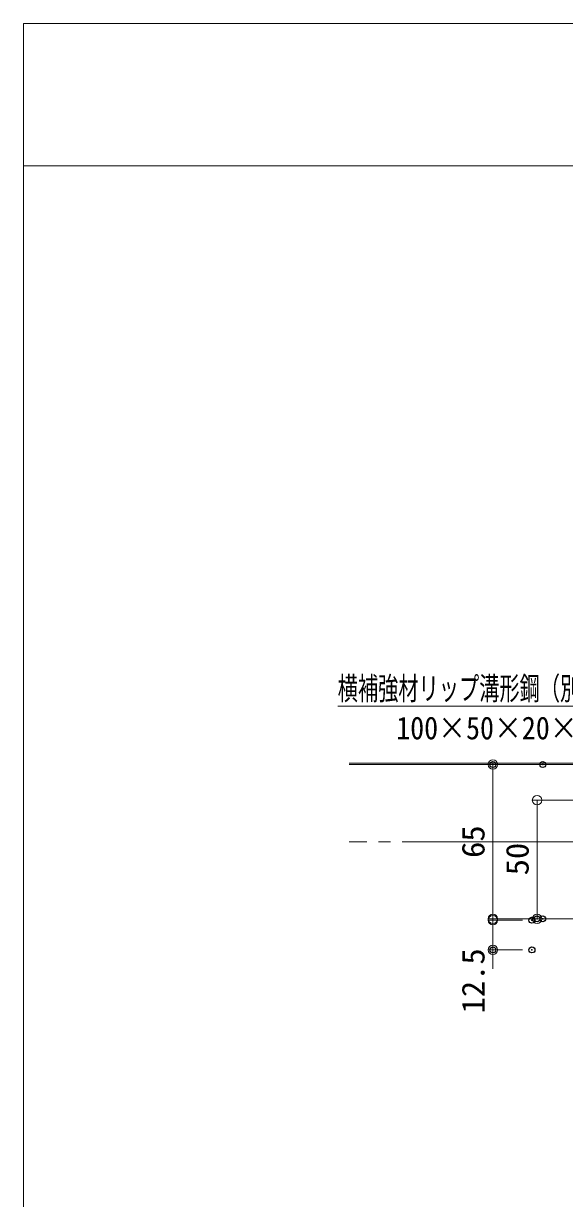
# Model space of a CAD drawing. Units: millimetres, scale not verified. Extents: x -800 to 804, y -551 to 557.
# Drawn here: x -799.9 to -571.9, y 61.8 to 557 of the extents above; entities that cross this region are included whole.
import ezdxf
from ezdxf.enums import TextEntityAlignment as Align

# ---------------------------------------------------------------- set-up
doc = ezdxf.new("R2010")
doc.units = ezdxf.units.MM
doc.header["$LTSCALE"] = 5
doc.header["$PDMODE"] = 32
doc.header["$PDSIZE"] = 2.5
doc.linetypes.add('LONG_CHAIN', pattern=[21, 18, -1, 1, -1])
for name, color, linetype, lineweight in [('0-1_zumenwaku', 6, 'Continuous', 9), ('0-8_6文字', 1, 'Continuous', 9), ('0-9_0', 4, 'Continuous', 9), ('0-D_中心線', 1, 'LONG_CHAIN', 9)]:
    doc.layers.add(name, color=color, linetype=linetype, lineweight=lineweight)
doc.layers.add('0-A_DEFPOINTS', color=1, linetype='Continuous')
doc.styles.add('ＭＳ ゴシック', font='')
doc.styles.get('ＭＳ ゴシック').set_extended_font_data('MS Gothic')

# ---------------------------------------------------------------- blocks, each defined once
blk = doc.blocks.new('_ORIGIN')
at = {"layer": '0-9_0', "color": 1}
blk.add_line((0, 0), (-5, 0), dxfattribs=at)
blk.add_circle((0, 0), 2.5, dxfattribs=at)
blk = doc.blocks.new('MLeader9')
at = {"layer": '0-8_6文字'}
blk.add_line((-554.941, 269.363), (-667.487, 269.363), dxfattribs=at)
at = {"layer": '0-8_6文字', "color": 2}
blk.add_line((-485.966, 229.696), (-489.415, 231.722), dxfattribs=at)
at = {"layer": '0-8_6文字'}
blk.add_lwpolyline([(-489.415, 231.722), (-553.501, 269.363), (-554.941, 269.363)], dxfattribs=at)
at = {"layer": '0-8_6文字', "color": 2}
blk.add_lwpolyline([(-489.077, 232.297), (-485.966, 229.696), (-489.753, 231.147)], dxfattribs=at)
at = {"layer": '0-8_6文字', "color": 2, "style": 'ＭＳ ゴシック'}
for s, width, p in [('横補強材リップ溝形鋼（別途）', 0.65, (-667.487, 269.112)), ('100×50×20×2.3', 0.9, (-642.834, 252.446))]:
    blk.add_text(s, height=9.604, dxfattribs=dict(at, width=width)).set_placement(p, align=Align.BOTTOM_LEFT)

msp = doc.modelspace()

# ---------------------------------------------------------------- linework, layer by layer
at = {"layer": '0-1_zumenwaku'}
msp.add_line((516.119, 496.974), (-799.881, 496.974), dxfattribs=at)
msp.add_lwpolyline([(-799.881, -551.026), (800.119, -551.026), (800.119, 556.974), (-799.881, 556.974)], close=True, dxfattribs=at)
at = {"layer": '0-8_6文字'}
for p, q in [((-585.081, 244.696), (-604.106, 244.696)), ((-602.106, 183.696), (-602.106, 240.696)), ((-517.995, 229.696), (-585.508, 229.696)), ((-583.508, 225.696), (-583.508, 183.696)), ((-602.106, 183.096), (-602.106, 187.096)), ((-585.081, 179.696), (-604.106, 179.696)), ((-589.661, 179.096), (-604.106, 179.096)), ((-602.106, 179.096), (-602.106, 166.596)), ((-545.695, 179.696), (-585.508, 179.696)), ((-589.661, 166.596), (-604.106, 166.596)), ((-602.106, 162.596), (-602.106, 158.596))]:
    msp.add_line(p, q, dxfattribs=at)
at = {"layer": '0-9_0', "color": 7}
for p, q in [((-662.718, 245.296), (-235.271, 245.296)), ((-662.718, 244.696), (-235.271, 244.696))]:
    msp.add_line(p, q, dxfattribs=at)
at = {"layer": '0-A_DEFPOINTS'}
for p in [(-602.106, 244.696), (-581.081, 244.696), (-585.661, 179.096), (-583.508, 179.696), (-581.081, 179.696), (-602.106, 166.596), (-585.661, 166.596)]:
    msp.add_point(p, dxfattribs=at)
at = {"layer": '0-D_中心線'}
msp.add_line((-235.271, 212.196), (-662.718, 212.196), dxfattribs=at)

# ---------------------------------------------------------------- block references
at = {"layer": '0-8_6文字'}
msp.add_blockref('MLeader9', (0, 0), dxfattribs=at)
at = {"layer": '0-8_6文字', "xscale": 0.8, "yscale": 0.8}
for p, rotation in [((-602.106, 244.696), 90), ((-583.508, 229.696), 90), ((-602.106, 179.696), 270), ((-583.508, 179.696), 270), ((-602.106, 179.096), 270), ((-602.106, 166.596), 90)]:
    msp.add_blockref('_ORIGIN', p, dxfattribs=dict(at, rotation=rotation))

# ---------------------------------------------------------------- texts
at = {"layer": '0-8_6文字', "color": 2, "style": 'ＭＳ ゴシック', "width": 1.05}
for s, p in [('65', (-602.756, 205.363)), ('50', (-584.158, 198.03)), ('12.5', (-602.756, 139.821))]:
    msp.add_text(s, height=9.604, rotation=90, dxfattribs=at).set_placement(p, align=Align.BOTTOM_LEFT)

doc.saveas('drawing.dxf')
